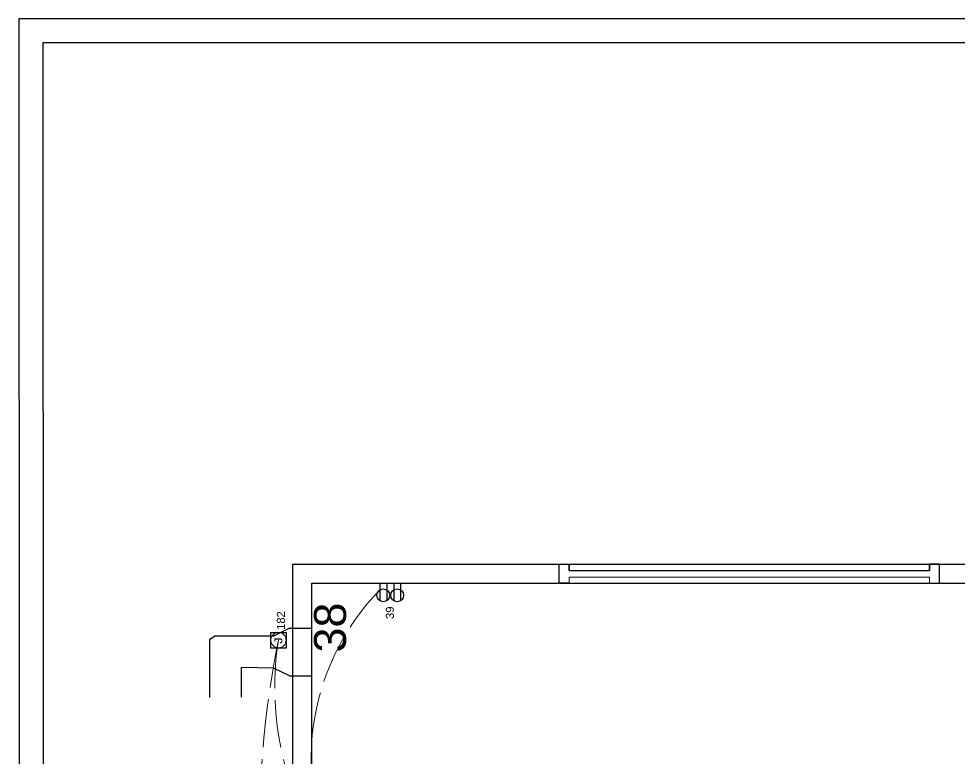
# Model space of a CAD drawing. Header units: inches. Extents: x -601 to 0, y 0 to 495.
# Drawn here: x -600.5 to -365.6, y 310.5 to 495.1 of the extents above; entities that cross this region are included whole.
import ezdxf

# ---------------------------------------------------------------- set-up
doc = ezdxf.new("R2010")
doc.units = ezdxf.units.IN
doc.header["$MEASUREMENT"] = 0
doc.linetypes.add('ACAD_ISO02W100', pattern=[15, 12, -3])
doc.layers.get('0').update_dxf_attribs({"color": 1, "lineweight": 9})
for name, color, linetype, lineweight in [('00-page-edge', 7, 'Continuous', 9), ('A201-Floorplan-2nd-floor', 7, 'Continuous', 9), ('E201-Electrical-2nd-floor', 7, 'Continuous', 9)]:
    doc.layers.add(name, color=color, linetype=linetype, lineweight=lineweight)
doc.styles.add('Reg', font='Courier New.ttf', dxfattribs={"height": 1})
doc.styles.get("Standard").update_dxf_attribs({"font": 'Arial.ttf', "height": 2})

# ---------------------------------------------------------------- blocks, each defined once
blk = doc.blocks.new('L2-dining-room-window')
at = {"layer": 'A201-Floorplan-2nd-floor', "lineweight": 30}
for p, q in [((0, -2.5), (0, 0)), ((0, 0), (4.75, 0)), ((4.75, 0), (4.75, -2.5)), ((3.2, -2.5), (4.75, -2.5)), ((3.2, -2.5), (3.2, -92.5)), ((4.75, -2.5), (3.2, -2.5)), ((0, -92.5), (0, -95)), ((3.2, -92.5), (4.75, -92.5)), ((4.75, -92.5), (3.2, -92.5)), ((4.75, -95), (4.75, -92.5)), ((0, -95), (4.75, -95))]:
    blk.add_line(p, q, dxfattribs=at)
at = {"layer": 'A201-Floorplan-2nd-floor'}
blk.add_lwpolyline([(0, -92.5), (1.55, -92.5), (1.55, -2.5), (0, -2.5)], dxfattribs=at)
blk = doc.blocks.new('L2-furnace-register-38-and-duct')
at = {"layer": 'A201-Floorplan-2nd-floor', "lineweight": 30}
for p, q in [((9, 25.55), (-5.42, 25.55)), ((9.97, 24.2), (9, 25.55)), ((9.97, 9.59), (9.97, 24.2)), ((-5.27, 17.56), (2.09, 17.56)), ((1.97, 9.59), (2.09, 17.56)), ((0, 5.61), (1.97, 9.59)), ((11.95, 5.61), (9.97, 9.59)), ((0, 5.61), (0, 0)), ((11.95, 5.61), (11.95, 0))]:
    blk.add_line(p, q, dxfattribs=at)
blk = doc.blocks.new('L2-duplex-39')
at = {"layer": 'E201-Electrical-2nd-floor', "lineweight": -3}
for p, q in [((0, 2.75, -15.75), (-4.39, 2.75, -15.75)), ((0, 1.02, -15.75), (-4.38, 1.02, -15.75)), ((0, -0.71, -15.75), (-4.39, -0.71, -15.75)), ((0, -2.44, -15.75), (-4.38, -2.44, -15.75))]:
    blk.add_line(p, q, dxfattribs=at)
for centre in [(-3.03, 1.89, -15.75), (-3.03, -1.57, -15.75)]:
    blk.add_circle(centre, 1.61, dxfattribs=at)
blk = doc.blocks.new('L1-182')
at = {"layer": 'E201-Electrical-2nd-floor', "lineweight": 30}
for p, q in [((-1.98, -1.95, -100.38), (-1.98, 1.9, -100.38)), ((-1.98, 1.9, -100.38), (0, 1.9, -100.38)), ((0, 1.9, -100.38), (1.93, 1.9, -100.38)), ((1.93, 1.9, -100.38), (1.93, -1.95, -100.38)), ((1.93, -1.95, -100.38), (-1.98, -1.95, -100.38))]:
    blk.add_line(p, q, dxfattribs=at)
at = {"layer": 'E201-Electrical-2nd-floor'}
blk.add_circle((0, 0, -100.38), 1.9, dxfattribs=at)
at = {"layer": 'E201-Electrical-2nd-floor', "lineweight": 5, "style": 'Reg'}
blk.add_text('J', height=2, dxfattribs=at).set_placement((-1.16, -0.99, -100.38))

msp = doc.modelspace()

# ---------------------------------------------------------------- linework, layer by layer
at = {"layer": '00-page-edge', "lineweight": -3}
for p, q in [((0, 495.14), (-600.53, 495.14)), ((-600.53, 495.14), (-600.36, 0)), ((-62.27, 489.14), (-594.53, 489.14)), ((-594.53, 489.14), (-594.37, 6))]:
    msp.add_line(p, q, dxfattribs=at)
at = {"layer": 'A201-Floorplan-2nd-floor', "lineweight": -3}
for p, q in [((-532.05, 358.91), (-90.24, 358.91)), ((-532.05, 37.51), (-532.05, 358.91))]:
    msp.add_line(p, q, dxfattribs=at)
msp.add_lwpolyline([(-400.95, 176.28), (-400.95, 42.37), (-527.33, 42.29), (-527.33, 354.16), (-232.13, 354.16), (-232.13, 245.1), (-169.29, 245.1), (-169.29, 220.6), (-182.84, 220.6), (-182.84, 154.85), (-218.17, 154.85), (-218.17, 176.28), (-400.96, 176.28)], dxfattribs=at)
at = {"layer": 'E201-Electrical-2nd-floor', "linetype": 'ACAD_ISO02W100', "lineweight": 5}
for centre, radius, start, end in [((-466.82, 310.14), 60.71, 135.7673, 194.3406), ((-316.15, 295), 224.08, 168.4282, 202.0393), ((-460.88, 328.29), 75.7, 171.1423, 211.1758)]:
    msp.add_arc(centre, radius, start, end, dxfattribs=at)

# ---------------------------------------------------------------- block references
at = {"lineweight": -3, "rotation": 89.99999999999999}
msp.add_blockref('L2-dining-room-window', (-465.5, 354.16), dxfattribs=at)
at = {"layer": 'A201-Floorplan-2nd-floor', "lineweight": -3, "rotation": 89.99999999999999}
msp.add_blockref('L2-furnace-register-38-and-duct', (-527.33, 331.01), dxfattribs=at)
at = {"layer": 'E201-Electrical-2nd-floor', "lineweight": 5, "rotation": 89.99999999999999}
for name, p in [('L2-duplex-39', (-507.58, 354.16, 15.75)), ('L1-182', (-535.67, 339.95, 100.38))]:
    msp.add_blockref(name, p, dxfattribs=at)

# ---------------------------------------------------------------- texts
at = {"layer": 'A201-Floorplan-2nd-floor', "lineweight": -3, "insert": (-526.78, 336.88), "char_height": 8, "attachment_point": 1, "rotation": 90}
msp.add_mtext('38', dxfattribs=at)
at = {"layer": 'E201-Electrical-2nd-floor', "lineweight": 5}
for s, p in [('39', (-506.83, 345.24)), ('182', (-534.06, 342.51))]:
    msp.add_text(s, height=2, rotation=90, dxfattribs=at).set_placement(p)

doc.saveas('drawing.dxf')
